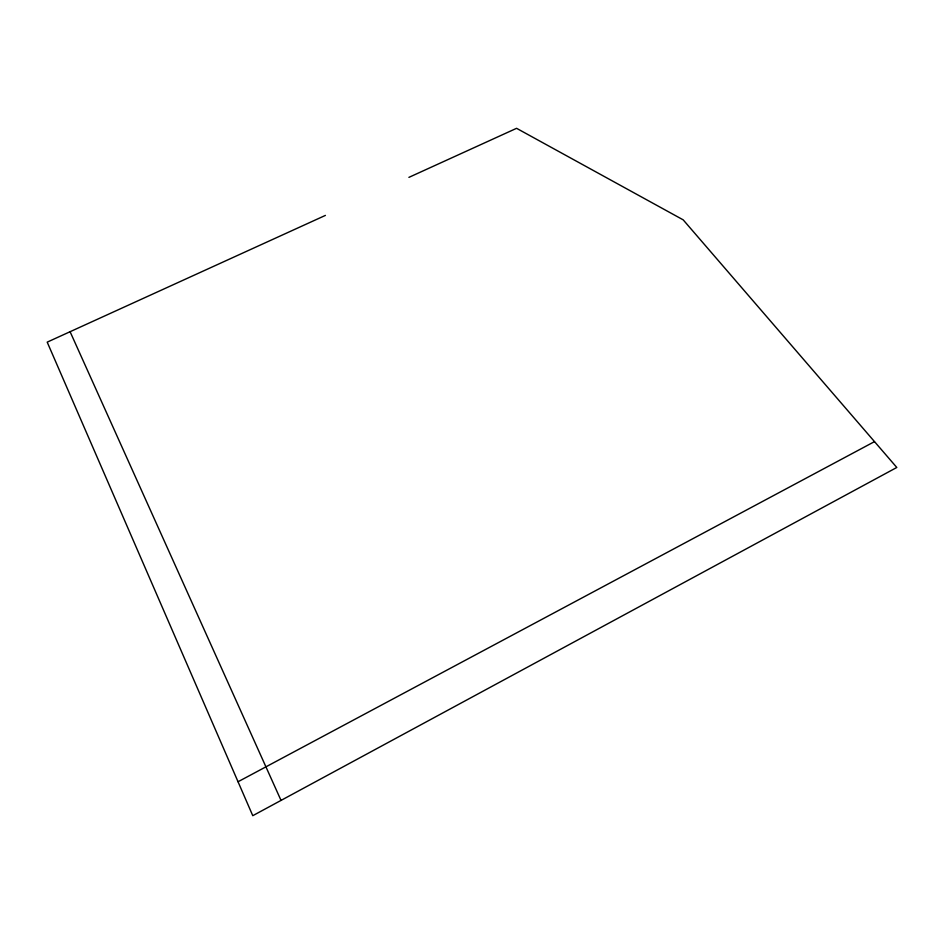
<?xml version="1.0" encoding="UTF-8"?>
<svg xmlns="http://www.w3.org/2000/svg" width="944" height="944" viewBox="0 0 944 944"><rect width="100%" height="100%" fill="white"/><g stroke="black" fill="none" stroke-linecap="round" stroke-linejoin="round"><path stroke-width="1.42" d="M238.041 781.75L874.498 441.627M325.397 215.409L47.2 342.141L252.768 815.687L896.8 467.469L683.196 219.858L516.58 128.313L408.905 177.366M70.092 331.71L281.029 800.406"/></g></svg>
